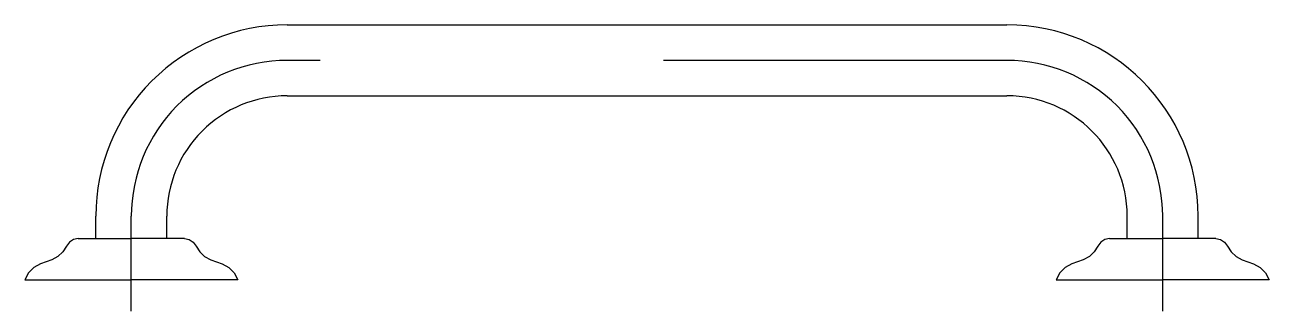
# Model space of a CAD drawing. Extents: x -86.709 to -86.347, y 1.566 to 1.65.
import ezdxf

# ---------------------------------------------------------------- set-up
doc = ezdxf.new("R2010")
doc.units = 0
doc.header["$LTSCALE"] = 0.2
doc.header["$MEASUREMENT"] = 0
doc.linetypes.add('AXES', pattern=[0.54, 0.3, -0.08, 0.08, -0.08])
doc.linetypes.add('CONTINU', pattern=[0])
doc.layers.get('0').update_dxf_attribs({"linetype": 'CONTINUOUS'})
doc.layers.add('DECA_EIXOS', color=5, linetype='AXES')

msp = doc.modelspace()

# ---------------------------------------------------------------- linework, layer by layer
at = {"linetype": 'CONTINU'}
for points in [[(-86.63266, 1.64986, 0.414214), (-86.68838, 1.59414)], [(-86.3673, 1.59414, 0.414213), (-86.42302, 1.64986)], [(-86.63266, 1.62919, 0.414214), (-86.6677, 1.59414)], [(-86.38798, 1.59414, 0.414213), (-86.42302, 1.62919)]]:
    msp.add_lwpolyline(points, format="xyb", dxfattribs=at)
for points in [[(-86.63266, 1.64986), (-86.42302, 1.64986)], [(-86.63266, 1.62919), (-86.42302, 1.62919)], [(-86.68838, 1.58778), (-86.68838, 1.59414)], [(-86.6677, 1.58778), (-86.6677, 1.59414)], [(-86.38798, 1.58778), (-86.38798, 1.59414)], [(-86.3673, 1.58778), (-86.3673, 1.59414)], [(-86.69351, 1.58758), (-86.6949, 1.58731)], [(-86.69351, 1.58758), (-86.67804, 1.58758)], [(-86.66257, 1.58758), (-86.67804, 1.58758)], [(-86.66257, 1.58758), (-86.66119, 1.58731)], [(-86.39311, 1.58758), (-86.39449, 1.58731)], [(-86.39311, 1.58758), (-86.37764, 1.58758)], [(-86.36217, 1.58758), (-86.37764, 1.58758)], [(-86.36217, 1.58758), (-86.36078, 1.58731)], [(-86.69795, 1.58371), (-86.69941, 1.58235)], [(-86.6969, 1.5854), (-86.69795, 1.58371)], [(-86.69608, 1.58655), (-86.6969, 1.5854)], [(-86.6949, 1.58731), (-86.69608, 1.58655)], [(-86.66119, 1.58731), (-86.66, 1.58655)], [(-86.66, 1.58655), (-86.65919, 1.5854)], [(-86.65919, 1.5854), (-86.65813, 1.58371)], [(-86.65813, 1.58371), (-86.65668, 1.58235)], [(-86.39755, 1.58371), (-86.399, 1.58235)], [(-86.39649, 1.5854), (-86.39755, 1.58371)], [(-86.39568, 1.58655), (-86.39649, 1.5854)], [(-86.39449, 1.58731), (-86.39568, 1.58655)], [(-86.36078, 1.58731), (-86.3596, 1.58655)], [(-86.3596, 1.58655), (-86.35878, 1.5854)], [(-86.35878, 1.5854), (-86.35773, 1.58371)], [(-86.35773, 1.58371), (-86.35627, 1.58235)], [(-86.70449, 1.58022), (-86.70646, 1.57915)], [(-86.70117, 1.58143), (-86.70449, 1.58022)], [(-86.69941, 1.58235), (-86.70117, 1.58143)], [(-86.65668, 1.58235), (-86.65491, 1.58143)], [(-86.65491, 1.58143), (-86.65159, 1.58022)], [(-86.65159, 1.58022), (-86.64963, 1.57915)], [(-86.40409, 1.58022), (-86.40605, 1.57915)], [(-86.40077, 1.58143), (-86.40409, 1.58022)], [(-86.399, 1.58235), (-86.40077, 1.58143)], [(-86.35627, 1.58235), (-86.35451, 1.58143)], [(-86.35451, 1.58143), (-86.35119, 1.58022)], [(-86.35119, 1.58022), (-86.34922, 1.57915)], [(-86.70802, 1.57755), (-86.70904, 1.57556)], [(-86.70646, 1.57915), (-86.70802, 1.57755)], [(-86.64963, 1.57915), (-86.64806, 1.57755)], [(-86.64806, 1.57755), (-86.64704, 1.57556)], [(-86.40762, 1.57755), (-86.40864, 1.57556)], [(-86.40605, 1.57915), (-86.40762, 1.57755)], [(-86.34922, 1.57915), (-86.34766, 1.57755)], [(-86.34766, 1.57755), (-86.34664, 1.57556)], [(-86.70904, 1.57556), (-86.67804, 1.57556)], [(-86.64704, 1.57556), (-86.67804, 1.57556)], [(-86.40864, 1.57556), (-86.37764, 1.57556)], [(-86.34664, 1.57556), (-86.37764, 1.57556)]]:
    msp.add_lwpolyline(points, dxfattribs=at)
at = {"layer": 'DECA_EIXOS'}
for points in [[(-86.63266, 1.63952, 0.414214), (-86.67804, 1.59414)], [(-86.37764, 1.59414, 0.414334), (-86.42304, 1.63952)]]:
    msp.add_lwpolyline(points, format="xyb", dxfattribs=at)
for points in [[(-86.42304, 1.63952), (-86.63266, 1.63952)], [(-86.67804, 1.56643), (-86.67804, 1.59414)], [(-86.37764, 1.56643), (-86.37764, 1.59414)]]:
    msp.add_lwpolyline(points, dxfattribs=at)

doc.saveas('drawing.dxf')
